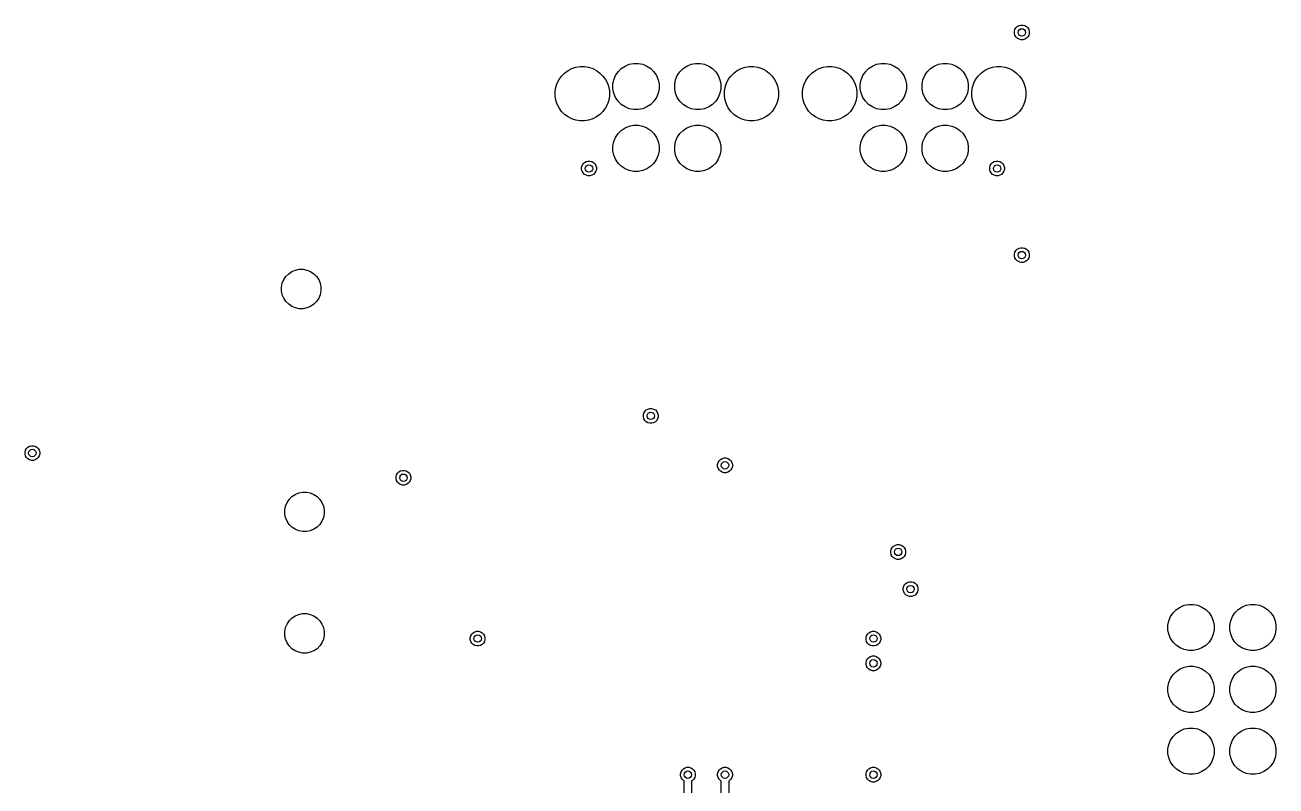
# Model space of a CAD drawing. Header units: inches. Extents: x 1.35 to 5.17, y -6.98 to -1.21.
# Drawn here: x 3.099 to 5.089, y -2.42 to -1.209 of the extents above; entities that cross this region are included whole.
import ezdxf

# ---------------------------------------------------------------- set-up
doc = ezdxf.new("R2010")
doc.units = ezdxf.units.IN
doc.header["$MEASUREMENT"] = 0
doc.layers.add('In1.Cu', color=91, linetype='CONTINUOUS', true_color=0x7fc87f)

msp = doc.modelspace()

# ---------------------------------------------------------------- linework, layer by layer
at = {"layer": 'In1.Cu', "linetype": 'CONTINUOUS'}
for p, q in [((4.6741, -1.216), (4.6757, -1.2133)), ((4.6757, -1.2133), (4.6778, -1.2111)), ((4.6778, -1.2111), (4.6805, -1.2096)), ((4.6805, -1.2096), (4.6835, -1.2088)), ((4.6835, -1.2088), (4.6866, -1.2088)), ((4.6866, -1.2088), (4.6896, -1.2096)), ((4.6896, -1.2096), (4.6922, -1.2111)), ((4.6922, -1.2111), (4.6944, -1.2133)), ((4.6944, -1.2133), (4.696, -1.216)), ((4.6733, -1.2189), (4.6741, -1.216)), ((4.6733, -1.222), (4.6733, -1.2189)), ((4.6741, -1.225), (4.6733, -1.222)), ((4.6757, -1.2277), (4.6741, -1.225)), ((4.6778, -1.2298), (4.6757, -1.2277)), ((4.6805, -1.2314), (4.6778, -1.2298)), ((4.6835, -1.2322), (4.6805, -1.2314)), ((4.6866, -1.2322), (4.6835, -1.2322)), ((4.6896, -1.2314), (4.6866, -1.2322)), ((4.6922, -1.2298), (4.6896, -1.2314)), ((4.6944, -1.2277), (4.6922, -1.2298)), ((4.696, -1.225), (4.6944, -1.2277)), ((4.696, -1.216), (4.6967, -1.2189)), ((4.6967, -1.222), (4.696, -1.225)), ((4.6967, -1.2189), (4.6967, -1.222)), ((4.0475, -1.2781), (4.0535, -1.2741)), ((4.0535, -1.2741), (4.0602, -1.2713)), ((4.0602, -1.2713), (4.0672, -1.2699)), ((4.0672, -1.2699), (4.0745, -1.2699)), ((4.0745, -1.2699), (4.0816, -1.2713)), ((4.0816, -1.2713), (4.0883, -1.2741)), ((4.0883, -1.2741), (4.0943, -1.2781)), ((4.1459, -1.2781), (4.1519, -1.2741)), ((4.1519, -1.2741), (4.1586, -1.2713)), ((4.1586, -1.2713), (4.1657, -1.2699)), ((4.1657, -1.2699), (4.1729, -1.2699)), ((4.1729, -1.2699), (4.18, -1.2713)), ((4.18, -1.2713), (4.1867, -1.2741)), ((4.1867, -1.2741), (4.1927, -1.2781)), ((4.4412, -1.2781), (4.4472, -1.2741)), ((4.4472, -1.2741), (4.4539, -1.2713)), ((4.4539, -1.2713), (4.4609, -1.2699)), ((4.4609, -1.2699), (4.4682, -1.2699)), ((4.4682, -1.2699), (4.4753, -1.2713)), ((4.4753, -1.2713), (4.482, -1.2741)), ((4.482, -1.2741), (4.488, -1.2781)), ((4.5396, -1.2781), (4.5456, -1.2741)), ((4.5456, -1.2741), (4.5523, -1.2713)), ((4.5523, -1.2713), (4.5594, -1.2699)), ((4.5594, -1.2699), (4.5666, -1.2699)), ((4.5666, -1.2699), (4.5737, -1.2713)), ((4.5737, -1.2713), (4.5804, -1.2741)), ((4.5804, -1.2741), (4.5864, -1.2781)), ((3.9485, -1.2954), (3.9525, -1.2899)), ((3.9525, -1.2899), (3.9573, -1.2851)), ((3.9573, -1.2851), (3.9628, -1.2811)), ((3.9628, -1.2811), (3.9689, -1.278)), ((3.9689, -1.278), (3.9753, -1.2759)), ((3.9753, -1.2759), (3.982, -1.2749)), ((3.982, -1.2749), (3.9888, -1.2749)), ((3.9888, -1.2749), (3.9955, -1.2759)), ((3.9955, -1.2759), (4.002, -1.278)), ((4.002, -1.278), (4.0081, -1.2811)), ((4.0081, -1.2811), (4.0136, -1.2851)), ((4.0136, -1.2851), (4.0184, -1.2899)), ((4.0184, -1.2899), (4.0224, -1.2954)), ((4.0355, -1.2959), (4.0383, -1.2892)), ((4.0383, -1.2892), (4.0423, -1.2832)), ((4.0423, -1.2832), (4.0475, -1.2781)), ((4.0943, -1.2781), (4.0994, -1.2832)), ((4.0994, -1.2832), (4.1034, -1.2892)), ((4.1034, -1.2892), (4.1062, -1.2959)), ((4.134, -1.2959), (4.1367, -1.2892)), ((4.1367, -1.2892), (4.1408, -1.2832)), ((4.1408, -1.2832), (4.1459, -1.2781)), ((4.1927, -1.2781), (4.1978, -1.2832)), ((4.1978, -1.2832), (4.2018, -1.2892)), ((4.2018, -1.2892), (4.2046, -1.2959)), ((4.2178, -1.2954), (4.2218, -1.2899)), ((4.2218, -1.2899), (4.2266, -1.2851)), ((4.2266, -1.2851), (4.2321, -1.2811)), ((4.2321, -1.2811), (4.2382, -1.278)), ((4.2382, -1.278), (4.2446, -1.2759)), ((4.2446, -1.2759), (4.2513, -1.2749)), ((4.2513, -1.2749), (4.2581, -1.2749)), ((4.2581, -1.2749), (4.2648, -1.2759)), ((4.2648, -1.2759), (4.2713, -1.278)), ((4.2713, -1.278), (4.2774, -1.2811)), ((4.2774, -1.2811), (4.2829, -1.2851)), ((4.2829, -1.2851), (4.2877, -1.2899)), ((4.2877, -1.2899), (4.2916, -1.2954)), ((4.3422, -1.2954), (4.3462, -1.2899)), ((4.3462, -1.2899), (4.351, -1.2851)), ((4.351, -1.2851), (4.3565, -1.2811)), ((4.3565, -1.2811), (4.3626, -1.278)), ((4.3626, -1.278), (4.369, -1.2759)), ((4.369, -1.2759), (4.3757, -1.2749)), ((4.3757, -1.2749), (4.3825, -1.2749)), ((4.3825, -1.2749), (4.3892, -1.2759)), ((4.3892, -1.2759), (4.3957, -1.278)), ((4.3957, -1.278), (4.4018, -1.2811)), ((4.4018, -1.2811), (4.4073, -1.2851)), ((4.4073, -1.2851), (4.4121, -1.2899)), ((4.4121, -1.2899), (4.4161, -1.2954)), ((4.4292, -1.2959), (4.432, -1.2892)), ((4.432, -1.2892), (4.436, -1.2832)), ((4.436, -1.2832), (4.4412, -1.2781)), ((4.488, -1.2781), (4.4931, -1.2832)), ((4.4931, -1.2832), (4.4971, -1.2892)), ((4.4971, -1.2892), (4.4999, -1.2959)), ((4.5277, -1.2959), (4.5304, -1.2892)), ((4.5304, -1.2892), (4.5345, -1.2832)), ((4.5345, -1.2832), (4.5396, -1.2781)), ((4.5864, -1.2781), (4.5915, -1.2832)), ((4.5915, -1.2832), (4.5955, -1.2892)), ((4.5955, -1.2892), (4.5983, -1.2959)), ((4.6115, -1.2954), (4.6155, -1.2899)), ((4.6155, -1.2899), (4.6203, -1.2851)), ((4.6203, -1.2851), (4.6258, -1.2811)), ((4.6258, -1.2811), (4.6319, -1.278)), ((4.6319, -1.278), (4.6383, -1.2759)), ((4.6383, -1.2759), (4.645, -1.2749)), ((4.645, -1.2749), (4.6518, -1.2749)), ((4.6518, -1.2749), (4.6585, -1.2759)), ((4.6585, -1.2759), (4.665, -1.278)), ((4.665, -1.278), (4.6711, -1.2811)), ((4.6711, -1.2811), (4.6766, -1.2851)), ((4.6766, -1.2851), (4.6814, -1.2899)), ((4.6814, -1.2899), (4.6854, -1.2954)), ((3.9423, -1.3146), (3.9433, -1.3079)), ((3.9433, -1.3079), (3.9454, -1.3015)), ((3.9454, -1.3015), (3.9485, -1.2954)), ((4.0224, -1.2954), (4.0254, -1.3015)), ((4.0254, -1.3015), (4.0275, -1.3079)), ((4.0275, -1.3079), (4.0286, -1.3146)), ((4.0341, -1.303), (4.0355, -1.2959)), ((4.0341, -1.3102), (4.0341, -1.303)), ((4.0355, -1.3173), (4.0341, -1.3102)), ((4.1062, -1.2959), (4.1076, -1.303)), ((4.1076, -1.3102), (4.1062, -1.3173)), ((4.1076, -1.303), (4.1076, -1.3102)), ((4.1326, -1.303), (4.134, -1.2959)), ((4.1326, -1.3102), (4.1326, -1.303)), ((4.134, -1.3173), (4.1326, -1.3102)), ((4.2046, -1.2959), (4.206, -1.303)), ((4.206, -1.3102), (4.2046, -1.3173)), ((4.206, -1.303), (4.206, -1.3102)), ((4.2116, -1.3146), (4.2126, -1.3079)), ((4.2126, -1.3079), (4.2147, -1.3015)), ((4.2147, -1.3015), (4.2178, -1.2954)), ((4.2916, -1.2954), (4.2947, -1.3015)), ((4.2947, -1.3015), (4.2968, -1.3079)), ((4.2968, -1.3079), (4.2979, -1.3146)), ((4.336, -1.3146), (4.337, -1.3079)), ((4.337, -1.3079), (4.3391, -1.3015)), ((4.3391, -1.3015), (4.3422, -1.2954)), ((4.4161, -1.2954), (4.4191, -1.3015)), ((4.4191, -1.3015), (4.4212, -1.3079)), ((4.4212, -1.3079), (4.4223, -1.3146)), ((4.4278, -1.303), (4.4292, -1.2959)), ((4.4278, -1.3102), (4.4278, -1.303)), ((4.4292, -1.3173), (4.4278, -1.3102)), ((4.4999, -1.2959), (4.5013, -1.303)), ((4.5013, -1.3102), (4.4999, -1.3173)), ((4.5013, -1.303), (4.5013, -1.3102)), ((4.5263, -1.303), (4.5277, -1.2959)), ((4.5263, -1.3102), (4.5263, -1.303)), ((4.5277, -1.3173), (4.5263, -1.3102)), ((4.5983, -1.2959), (4.5997, -1.303)), ((4.5997, -1.3102), (4.5983, -1.3173)), ((4.5997, -1.303), (4.5997, -1.3102)), ((4.6053, -1.3146), (4.6063, -1.3079)), ((4.6063, -1.3079), (4.6084, -1.3015)), ((4.6084, -1.3015), (4.6115, -1.2954)), ((4.6854, -1.2954), (4.6884, -1.3015)), ((4.6884, -1.3015), (4.6905, -1.3079)), ((4.6905, -1.3079), (4.6916, -1.3146)), ((3.9423, -1.3214), (3.9423, -1.3146)), ((3.9433, -1.3281), (3.9423, -1.3214)), ((3.9454, -1.3346), (3.9433, -1.3281)), ((4.0275, -1.3281), (4.0254, -1.3346)), ((4.0286, -1.3214), (4.0275, -1.3281)), ((4.0286, -1.3146), (4.0286, -1.3214)), ((4.0383, -1.324), (4.0355, -1.3173)), ((4.0423, -1.33), (4.0383, -1.324)), ((4.0475, -1.3351), (4.0423, -1.33)), ((4.0994, -1.33), (4.0943, -1.3351)), ((4.1034, -1.324), (4.0994, -1.33)), ((4.1062, -1.3173), (4.1034, -1.324)), ((4.1367, -1.324), (4.134, -1.3173)), ((4.1408, -1.33), (4.1367, -1.324)), ((4.1459, -1.3351), (4.1408, -1.33)), ((4.1978, -1.33), (4.1927, -1.3351)), ((4.2018, -1.324), (4.1978, -1.33)), ((4.2046, -1.3173), (4.2018, -1.324)), ((4.2116, -1.3214), (4.2116, -1.3146)), ((4.2126, -1.3281), (4.2116, -1.3214)), ((4.2147, -1.3346), (4.2126, -1.3281)), ((4.2968, -1.3281), (4.2947, -1.3346)), ((4.2979, -1.3214), (4.2968, -1.3281)), ((4.2979, -1.3146), (4.2979, -1.3214)), ((4.336, -1.3214), (4.336, -1.3146)), ((4.337, -1.3281), (4.336, -1.3214)), ((4.3391, -1.3346), (4.337, -1.3281)), ((4.4212, -1.3281), (4.4191, -1.3346)), ((4.4223, -1.3214), (4.4212, -1.3281)), ((4.4223, -1.3146), (4.4223, -1.3214)), ((4.432, -1.324), (4.4292, -1.3173)), ((4.436, -1.33), (4.432, -1.324)), ((4.4412, -1.3351), (4.436, -1.33)), ((4.4931, -1.33), (4.488, -1.3351)), ((4.4971, -1.324), (4.4931, -1.33)), ((4.4999, -1.3173), (4.4971, -1.324)), ((4.5304, -1.324), (4.5277, -1.3173)), ((4.5345, -1.33), (4.5304, -1.324)), ((4.5396, -1.3351), (4.5345, -1.33)), ((4.5915, -1.33), (4.5864, -1.3351)), ((4.5955, -1.324), (4.5915, -1.33)), ((4.5983, -1.3173), (4.5955, -1.324)), ((4.6053, -1.3214), (4.6053, -1.3146)), ((4.6063, -1.3281), (4.6053, -1.3214)), ((4.6084, -1.3346), (4.6063, -1.3281)), ((4.6905, -1.3281), (4.6884, -1.3346)), ((4.6916, -1.3214), (4.6905, -1.3281)), ((4.6916, -1.3146), (4.6916, -1.3214)), ((3.9485, -1.3407), (3.9454, -1.3346)), ((3.9525, -1.3462), (3.9485, -1.3407)), ((3.9573, -1.351), (3.9525, -1.3462)), ((3.9628, -1.355), (3.9573, -1.351)), ((4.0136, -1.351), (4.0081, -1.355)), ((4.0184, -1.3462), (4.0136, -1.351)), ((4.0224, -1.3407), (4.0184, -1.3462)), ((4.0254, -1.3346), (4.0224, -1.3407)), ((4.0535, -1.3392), (4.0475, -1.3351)), ((4.0602, -1.3419), (4.0535, -1.3392)), ((4.0672, -1.3433), (4.0602, -1.3419)), ((4.0745, -1.3433), (4.0672, -1.3433)), ((4.0816, -1.3419), (4.0745, -1.3433)), ((4.0883, -1.3392), (4.0816, -1.3419)), ((4.0943, -1.3351), (4.0883, -1.3392)), ((4.1519, -1.3392), (4.1459, -1.3351)), ((4.1586, -1.3419), (4.1519, -1.3392)), ((4.1657, -1.3433), (4.1586, -1.3419)), ((4.1729, -1.3433), (4.1657, -1.3433)), ((4.18, -1.3419), (4.1729, -1.3433)), ((4.1867, -1.3392), (4.18, -1.3419)), ((4.1927, -1.3351), (4.1867, -1.3392)), ((4.2178, -1.3407), (4.2147, -1.3346)), ((4.2218, -1.3462), (4.2178, -1.3407)), ((4.2266, -1.351), (4.2218, -1.3462)), ((4.2321, -1.355), (4.2266, -1.351)), ((4.2829, -1.351), (4.2774, -1.355)), ((4.2877, -1.3462), (4.2829, -1.351)), ((4.2916, -1.3407), (4.2877, -1.3462)), ((4.2947, -1.3346), (4.2916, -1.3407)), ((4.3422, -1.3407), (4.3391, -1.3346)), ((4.3462, -1.3462), (4.3422, -1.3407)), ((4.351, -1.351), (4.3462, -1.3462)), ((4.3565, -1.355), (4.351, -1.351)), ((4.4073, -1.351), (4.4018, -1.355)), ((4.4121, -1.3462), (4.4073, -1.351)), ((4.4161, -1.3407), (4.4121, -1.3462)), ((4.4191, -1.3346), (4.4161, -1.3407)), ((4.4472, -1.3392), (4.4412, -1.3351)), ((4.4539, -1.3419), (4.4472, -1.3392)), ((4.4609, -1.3433), (4.4539, -1.3419)), ((4.4682, -1.3433), (4.4609, -1.3433)), ((4.4753, -1.3419), (4.4682, -1.3433)), ((4.482, -1.3392), (4.4753, -1.3419)), ((4.488, -1.3351), (4.482, -1.3392)), ((4.5456, -1.3392), (4.5396, -1.3351)), ((4.5523, -1.3419), (4.5456, -1.3392)), ((4.5594, -1.3433), (4.5523, -1.3419)), ((4.5666, -1.3433), (4.5594, -1.3433)), ((4.5737, -1.3419), (4.5666, -1.3433)), ((4.5804, -1.3392), (4.5737, -1.3419)), ((4.5864, -1.3351), (4.5804, -1.3392)), ((4.6115, -1.3407), (4.6084, -1.3346)), ((4.6155, -1.3462), (4.6115, -1.3407)), ((4.6203, -1.351), (4.6155, -1.3462)), ((4.6258, -1.355), (4.6203, -1.351)), ((4.6766, -1.351), (4.6711, -1.355)), ((4.6814, -1.3462), (4.6766, -1.351)), ((4.6854, -1.3407), (4.6814, -1.3462)), ((4.6884, -1.3346), (4.6854, -1.3407)), ((3.9689, -1.358), (3.9628, -1.355)), ((3.9753, -1.3601), (3.9689, -1.358)), ((3.982, -1.3612), (3.9753, -1.3601)), ((3.9888, -1.3612), (3.982, -1.3612)), ((3.9955, -1.3601), (3.9888, -1.3612)), ((4.002, -1.358), (3.9955, -1.3601)), ((4.0081, -1.355), (4.002, -1.358)), ((4.0475, -1.3765), (4.0535, -1.3725)), ((4.0535, -1.3725), (4.0602, -1.3697)), ((4.0602, -1.3697), (4.0672, -1.3683)), ((4.0672, -1.3683), (4.0745, -1.3683)), ((4.0745, -1.3683), (4.0816, -1.3697)), ((4.0816, -1.3697), (4.0883, -1.3725)), ((4.0883, -1.3725), (4.0943, -1.3765)), ((4.1459, -1.3765), (4.1519, -1.3725)), ((4.1519, -1.3725), (4.1586, -1.3697)), ((4.1586, -1.3697), (4.1657, -1.3683)), ((4.1657, -1.3683), (4.1729, -1.3683)), ((4.1729, -1.3683), (4.18, -1.3697)), ((4.18, -1.3697), (4.1867, -1.3725)), ((4.1867, -1.3725), (4.1927, -1.3765)), ((4.2382, -1.358), (4.2321, -1.355)), ((4.2446, -1.3601), (4.2382, -1.358)), ((4.2513, -1.3612), (4.2446, -1.3601)), ((4.2581, -1.3612), (4.2513, -1.3612)), ((4.2648, -1.3601), (4.2581, -1.3612)), ((4.2713, -1.358), (4.2648, -1.3601)), ((4.2774, -1.355), (4.2713, -1.358)), ((4.3626, -1.358), (4.3565, -1.355)), ((4.369, -1.3601), (4.3626, -1.358)), ((4.3757, -1.3612), (4.369, -1.3601)), ((4.3825, -1.3612), (4.3757, -1.3612)), ((4.3892, -1.3601), (4.3825, -1.3612)), ((4.3957, -1.358), (4.3892, -1.3601)), ((4.4018, -1.355), (4.3957, -1.358)), ((4.4412, -1.3765), (4.4472, -1.3725)), ((4.4472, -1.3725), (4.4539, -1.3697)), ((4.4539, -1.3697), (4.4609, -1.3683)), ((4.4609, -1.3683), (4.4682, -1.3683)), ((4.4682, -1.3683), (4.4753, -1.3697)), ((4.4753, -1.3697), (4.482, -1.3725)), ((4.482, -1.3725), (4.488, -1.3765)), ((4.5396, -1.3765), (4.5456, -1.3725)), ((4.5456, -1.3725), (4.5523, -1.3697)), ((4.5523, -1.3697), (4.5594, -1.3683)), ((4.5594, -1.3683), (4.5666, -1.3683)), ((4.5666, -1.3683), (4.5737, -1.3697)), ((4.5737, -1.3697), (4.5804, -1.3725)), ((4.5804, -1.3725), (4.5864, -1.3765)), ((4.6319, -1.358), (4.6258, -1.355)), ((4.6383, -1.3601), (4.6319, -1.358)), ((4.645, -1.3612), (4.6383, -1.3601)), ((4.6518, -1.3612), (4.645, -1.3612)), ((4.6585, -1.3601), (4.6518, -1.3612)), ((4.665, -1.358), (4.6585, -1.3601)), ((4.6711, -1.355), (4.665, -1.358)), ((4.0355, -1.3943), (4.0383, -1.3876)), ((4.0383, -1.3876), (4.0423, -1.3816)), ((4.0423, -1.3816), (4.0475, -1.3765)), ((4.0943, -1.3765), (4.0994, -1.3816)), ((4.0994, -1.3816), (4.1034, -1.3876)), ((4.1034, -1.3876), (4.1062, -1.3943)), ((4.134, -1.3943), (4.1367, -1.3876)), ((4.1367, -1.3876), (4.1408, -1.3816)), ((4.1408, -1.3816), (4.1459, -1.3765)), ((4.1927, -1.3765), (4.1978, -1.3816)), ((4.1978, -1.3816), (4.2018, -1.3876)), ((4.2018, -1.3876), (4.2046, -1.3943)), ((4.4292, -1.3943), (4.432, -1.3876)), ((4.432, -1.3876), (4.436, -1.3816)), ((4.436, -1.3816), (4.4412, -1.3765)), ((4.488, -1.3765), (4.4931, -1.3816)), ((4.4931, -1.3816), (4.4971, -1.3876)), ((4.4971, -1.3876), (4.4999, -1.3943)), ((4.5277, -1.3943), (4.5304, -1.3876)), ((4.5304, -1.3876), (4.5345, -1.3816)), ((4.5345, -1.3816), (4.5396, -1.3765)), ((4.5864, -1.3765), (4.5915, -1.3816)), ((4.5915, -1.3816), (4.5955, -1.3876)), ((4.5955, -1.3876), (4.5983, -1.3943)), ((4.0341, -1.4014), (4.0355, -1.3943)), ((4.0341, -1.4087), (4.0341, -1.4014)), ((4.0355, -1.4158), (4.0341, -1.4087)), ((4.1062, -1.3943), (4.1076, -1.4014)), ((4.1076, -1.4087), (4.1062, -1.4158)), ((4.1076, -1.4014), (4.1076, -1.4087)), ((4.1326, -1.4014), (4.134, -1.3943)), ((4.1326, -1.4087), (4.1326, -1.4014)), ((4.134, -1.4158), (4.1326, -1.4087)), ((4.2046, -1.3943), (4.206, -1.4014)), ((4.206, -1.4087), (4.2046, -1.4158)), ((4.206, -1.4014), (4.206, -1.4087)), ((4.4278, -1.4014), (4.4292, -1.3943)), ((4.4278, -1.4087), (4.4278, -1.4014)), ((4.4292, -1.4158), (4.4278, -1.4087)), ((4.4999, -1.3943), (4.5013, -1.4014)), ((4.5013, -1.4087), (4.4999, -1.4158)), ((4.5013, -1.4014), (4.5013, -1.4087)), ((4.5263, -1.4014), (4.5277, -1.3943)), ((4.5263, -1.4087), (4.5263, -1.4014)), ((4.5277, -1.4158), (4.5263, -1.4087)), ((4.5983, -1.3943), (4.5997, -1.4014)), ((4.5997, -1.4087), (4.5983, -1.4158)), ((4.5997, -1.4014), (4.5997, -1.4087)), ((3.9844, -1.4355), (3.9852, -1.4325)), ((3.9852, -1.4325), (3.9867, -1.4298)), ((3.9867, -1.4298), (3.9889, -1.4276)), ((3.9889, -1.4276), (3.9915, -1.4261)), ((3.9915, -1.4261), (3.9945, -1.4253)), ((3.9945, -1.4253), (3.9976, -1.4253)), ((3.9976, -1.4253), (4.0006, -1.4261)), ((4.0006, -1.4261), (4.0033, -1.4276)), ((4.0033, -1.4276), (4.0054, -1.4298)), ((4.0054, -1.4298), (4.007, -1.4325)), ((4.007, -1.4325), (4.0078, -1.4355)), ((4.0383, -1.4224), (4.0355, -1.4158)), ((4.0423, -1.4285), (4.0383, -1.4224)), ((4.0475, -1.4336), (4.0423, -1.4285)), ((4.0994, -1.4285), (4.0943, -1.4336)), ((4.1034, -1.4224), (4.0994, -1.4285)), ((4.1062, -1.4158), (4.1034, -1.4224)), ((4.1367, -1.4224), (4.134, -1.4158)), ((4.1408, -1.4285), (4.1367, -1.4224)), ((4.1459, -1.4336), (4.1408, -1.4285)), ((4.1978, -1.4285), (4.1927, -1.4336)), ((4.2018, -1.4224), (4.1978, -1.4285)), ((4.2046, -1.4158), (4.2018, -1.4224)), ((4.432, -1.4224), (4.4292, -1.4158)), ((4.436, -1.4285), (4.432, -1.4224)), ((4.4412, -1.4336), (4.436, -1.4285)), ((4.4931, -1.4285), (4.488, -1.4336)), ((4.4971, -1.4224), (4.4931, -1.4285)), ((4.4999, -1.4158), (4.4971, -1.4224)), ((4.5304, -1.4224), (4.5277, -1.4158)), ((4.5345, -1.4285), (4.5304, -1.4224)), ((4.5396, -1.4336), (4.5345, -1.4285)), ((4.5915, -1.4285), (4.5864, -1.4336)), ((4.5955, -1.4224), (4.5915, -1.4285)), ((4.5983, -1.4158), (4.5955, -1.4224)), ((4.634, -1.4355), (4.6348, -1.4325)), ((4.6348, -1.4325), (4.6363, -1.4298)), ((4.6363, -1.4298), (4.6385, -1.4276)), ((4.6385, -1.4276), (4.6411, -1.4261)), ((4.6411, -1.4261), (4.6441, -1.4253)), ((4.6441, -1.4253), (4.6472, -1.4253)), ((4.6472, -1.4253), (4.6502, -1.4261)), ((4.6502, -1.4261), (4.6529, -1.4276)), ((4.6529, -1.4276), (4.655, -1.4298)), ((4.655, -1.4298), (4.6566, -1.4325)), ((4.6566, -1.4325), (4.6574, -1.4355)), ((3.9844, -1.4385), (3.9844, -1.4355)), ((3.9852, -1.4415), (3.9844, -1.4385)), ((3.9867, -1.4442), (3.9852, -1.4415)), ((3.9889, -1.4464), (3.9867, -1.4442)), ((3.9915, -1.4479), (3.9889, -1.4464)), ((3.9945, -1.4487), (3.9915, -1.4479)), ((3.9976, -1.4487), (3.9945, -1.4487)), ((4.0006, -1.4479), (3.9976, -1.4487)), ((4.0033, -1.4464), (4.0006, -1.4479)), ((4.0054, -1.4442), (4.0033, -1.4464)), ((4.007, -1.4415), (4.0054, -1.4442)), ((4.0078, -1.4385), (4.007, -1.4415)), ((4.0078, -1.4355), (4.0078, -1.4385)), ((4.0535, -1.4376), (4.0475, -1.4336)), ((4.0602, -1.4404), (4.0535, -1.4376)), ((4.0672, -1.4418), (4.0602, -1.4404)), ((4.0745, -1.4418), (4.0672, -1.4418)), ((4.0816, -1.4404), (4.0745, -1.4418)), ((4.0883, -1.4376), (4.0816, -1.4404)), ((4.0943, -1.4336), (4.0883, -1.4376)), ((4.1519, -1.4376), (4.1459, -1.4336)), ((4.1586, -1.4404), (4.1519, -1.4376)), ((4.1657, -1.4418), (4.1586, -1.4404)), ((4.1729, -1.4418), (4.1657, -1.4418)), ((4.18, -1.4404), (4.1729, -1.4418)), ((4.1867, -1.4376), (4.18, -1.4404)), ((4.1927, -1.4336), (4.1867, -1.4376)), ((4.4472, -1.4376), (4.4412, -1.4336)), ((4.4539, -1.4404), (4.4472, -1.4376)), ((4.4609, -1.4418), (4.4539, -1.4404)), ((4.4682, -1.4418), (4.4609, -1.4418)), ((4.4753, -1.4404), (4.4682, -1.4418)), ((4.482, -1.4376), (4.4753, -1.4404)), ((4.488, -1.4336), (4.482, -1.4376)), ((4.5456, -1.4376), (4.5396, -1.4336)), ((4.5523, -1.4404), (4.5456, -1.4376)), ((4.5594, -1.4418), (4.5523, -1.4404)), ((4.5666, -1.4418), (4.5594, -1.4418)), ((4.5737, -1.4404), (4.5666, -1.4418)), ((4.5804, -1.4376), (4.5737, -1.4404)), ((4.5864, -1.4336), (4.5804, -1.4376)), ((4.634, -1.4385), (4.634, -1.4355)), ((4.6348, -1.4415), (4.634, -1.4385)), ((4.6363, -1.4442), (4.6348, -1.4415)), ((4.6385, -1.4464), (4.6363, -1.4442)), ((4.6411, -1.4479), (4.6385, -1.4464)), ((4.6441, -1.4487), (4.6411, -1.4479)), ((4.6472, -1.4487), (4.6441, -1.4487)), ((4.6502, -1.4479), (4.6472, -1.4487)), ((4.6529, -1.4464), (4.6502, -1.4479)), ((4.655, -1.4442), (4.6529, -1.4464)), ((4.6566, -1.4415), (4.655, -1.4442)), ((4.6574, -1.4385), (4.6566, -1.4415)), ((4.6574, -1.4355), (4.6574, -1.4385)), ((4.6733, -1.5733), (4.6741, -1.5703)), ((4.6741, -1.5703), (4.6757, -1.5676)), ((4.6757, -1.5676), (4.6778, -1.5654)), ((4.6778, -1.5654), (4.6805, -1.5639)), ((4.6805, -1.5639), (4.6835, -1.5631)), ((4.6835, -1.5631), (4.6866, -1.5631)), ((4.6866, -1.5631), (4.6896, -1.5639)), ((4.6896, -1.5639), (4.6922, -1.5654)), ((4.6922, -1.5654), (4.6944, -1.5676)), ((4.6944, -1.5676), (4.696, -1.5703)), ((4.696, -1.5703), (4.6967, -1.5733)), ((4.6733, -1.5763), (4.6733, -1.5733)), ((4.6741, -1.5793), (4.6733, -1.5763)), ((4.6757, -1.582), (4.6741, -1.5793)), ((4.6778, -1.5842), (4.6757, -1.582)), ((4.6805, -1.5857), (4.6778, -1.5842)), ((4.6835, -1.5865), (4.6805, -1.5857)), ((4.6866, -1.5865), (4.6835, -1.5865)), ((4.6896, -1.5857), (4.6866, -1.5865)), ((4.6922, -1.5842), (4.6896, -1.5857)), ((4.6944, -1.582), (4.6922, -1.5842)), ((4.696, -1.5793), (4.6944, -1.582)), ((4.6967, -1.5763), (4.696, -1.5793)), ((4.6967, -1.5733), (4.6967, -1.5763)), ((3.5104, -1.6139), (3.5138, -1.6088)), ((3.5138, -1.6088), (3.5182, -1.6044)), ((3.5182, -1.6044), (3.5233, -1.601)), ((3.5233, -1.601), (3.529, -1.5986)), ((3.529, -1.5986), (3.5351, -1.5974)), ((3.5351, -1.5974), (3.5413, -1.5974)), ((3.5413, -1.5974), (3.5473, -1.5986)), ((3.5473, -1.5986), (3.553, -1.601)), ((3.553, -1.601), (3.5582, -1.6044)), ((3.5582, -1.6044), (3.5625, -1.6088)), ((3.5625, -1.6088), (3.566, -1.6139)), ((3.5068, -1.6257), (3.508, -1.6196)), ((3.5068, -1.6318), (3.5068, -1.6257)), ((3.508, -1.6379), (3.5068, -1.6318)), ((3.508, -1.6196), (3.5104, -1.6139)), ((3.566, -1.6139), (3.5683, -1.6196)), ((3.5683, -1.6196), (3.5695, -1.6257)), ((3.5695, -1.6318), (3.5683, -1.6379)), ((3.5695, -1.6257), (3.5695, -1.6318)), ((3.5104, -1.6436), (3.508, -1.6379)), ((3.5138, -1.6487), (3.5104, -1.6436)), ((3.5182, -1.6531), (3.5138, -1.6487)), ((3.5625, -1.6487), (3.5582, -1.6531)), ((3.566, -1.6436), (3.5625, -1.6487)), ((3.5683, -1.6379), (3.566, -1.6436)), ((3.5233, -1.6565), (3.5182, -1.6531)), ((3.529, -1.6589), (3.5233, -1.6565)), ((3.5351, -1.6601), (3.529, -1.6589)), ((3.5413, -1.6601), (3.5351, -1.6601)), ((3.5473, -1.6589), (3.5413, -1.6601)), ((3.553, -1.6565), (3.5473, -1.6589)), ((3.5582, -1.6531), (3.553, -1.6565)), ((4.0828, -1.8292), (4.0836, -1.8262)), ((4.0828, -1.8323), (4.0828, -1.8292)), ((4.0836, -1.8262), (4.0851, -1.8235)), ((4.0851, -1.8235), (4.0873, -1.8213)), ((4.0873, -1.8213), (4.09, -1.8198)), ((4.09, -1.8198), (4.0929, -1.819)), ((4.0929, -1.819), (4.096, -1.819)), ((4.096, -1.819), (4.099, -1.8198)), ((4.099, -1.8198), (4.1017, -1.8213)), ((4.1017, -1.8213), (4.1039, -1.8235)), ((4.1039, -1.8235), (4.1054, -1.8262)), ((4.1054, -1.8262), (4.1062, -1.8292)), ((4.1062, -1.8292), (4.1062, -1.8323)), ((4.0836, -1.8352), (4.0828, -1.8323)), ((4.0851, -1.8379), (4.0836, -1.8352)), ((4.0873, -1.8401), (4.0851, -1.8379)), ((4.09, -1.8416), (4.0873, -1.8401)), ((4.0929, -1.8424), (4.09, -1.8416)), ((4.096, -1.8424), (4.0929, -1.8424)), ((4.099, -1.8416), (4.096, -1.8424)), ((4.1017, -1.8401), (4.099, -1.8416)), ((4.1039, -1.8379), (4.1017, -1.8401)), ((4.1054, -1.8352), (4.1039, -1.8379)), ((4.1062, -1.8323), (4.1054, -1.8352)), ((3.0985, -1.8882), (3.0993, -1.8852)), ((3.0985, -1.8913), (3.0985, -1.8882)), ((3.0993, -1.8943), (3.0985, -1.8913)), ((3.0993, -1.8852), (3.1009, -1.8826)), ((3.1009, -1.8826), (3.103, -1.8804)), ((3.103, -1.8804), (3.1057, -1.8789)), ((3.1057, -1.8789), (3.1087, -1.8781)), ((3.1087, -1.8781), (3.1118, -1.8781)), ((3.1118, -1.8781), (3.1148, -1.8789)), ((3.1148, -1.8789), (3.1174, -1.8804)), ((3.1174, -1.8804), (3.1196, -1.8826)), ((3.1196, -1.8826), (3.1211, -1.8852)), ((3.1211, -1.8852), (3.1219, -1.8882)), ((3.1219, -1.8913), (3.1211, -1.8943)), ((3.1219, -1.8882), (3.1219, -1.8913)), ((3.1009, -1.897), (3.0993, -1.8943)), ((3.103, -1.8991), (3.1009, -1.897)), ((3.1057, -1.9007), (3.103, -1.8991)), ((3.1087, -1.9015), (3.1057, -1.9007)), ((3.1118, -1.9015), (3.1087, -1.9015)), ((3.1148, -1.9007), (3.1118, -1.9015)), ((3.1174, -1.8991), (3.1148, -1.9007)), ((3.1196, -1.897), (3.1174, -1.8991)), ((3.1211, -1.8943), (3.1196, -1.897)), ((4.2009, -1.9079), (4.2017, -1.9049)), ((4.2009, -1.911), (4.2009, -1.9079)), ((4.2017, -1.914), (4.2009, -1.911)), ((4.2017, -1.9049), (4.2032, -1.9023)), ((4.2032, -1.9023), (4.2054, -1.9001)), ((4.2054, -1.9001), (4.2081, -1.8985)), ((4.2081, -1.8985), (4.2111, -1.8977)), ((4.2111, -1.8977), (4.2141, -1.8977)), ((4.2141, -1.8977), (4.2171, -1.8985)), ((4.2171, -1.8985), (4.2198, -1.9001)), ((4.2198, -1.9001), (4.222, -1.9023)), ((4.222, -1.9023), (4.2235, -1.9049)), ((4.2235, -1.9049), (4.2243, -1.9079)), ((4.2243, -1.911), (4.2235, -1.914)), ((4.2243, -1.9079), (4.2243, -1.911)), ((3.6891, -1.9276), (3.6899, -1.9246)), ((3.6891, -1.9307), (3.6891, -1.9276)), ((3.6899, -1.9337), (3.6891, -1.9307)), ((3.6899, -1.9246), (3.6914, -1.9219)), ((3.6914, -1.9219), (3.6936, -1.9198)), ((3.6936, -1.9198), (3.6963, -1.9182)), ((3.6963, -1.9182), (3.6992, -1.9174)), ((3.6992, -1.9174), (3.7023, -1.9174)), ((3.7023, -1.9174), (3.7053, -1.9182)), ((3.7053, -1.9182), (3.708, -1.9198)), ((3.708, -1.9198), (3.7102, -1.9219)), ((3.7102, -1.9219), (3.7117, -1.9246)), ((3.7117, -1.9246), (3.7125, -1.9276)), ((3.7125, -1.9307), (3.7117, -1.9337)), ((3.7125, -1.9276), (3.7125, -1.9307)), ((4.2032, -1.9166), (4.2017, -1.914)), ((4.2054, -1.9188), (4.2032, -1.9166)), ((4.2081, -1.9204), (4.2054, -1.9188)), ((4.2111, -1.9212), (4.2081, -1.9204)), ((4.2141, -1.9212), (4.2111, -1.9212)), ((4.2171, -1.9204), (4.2141, -1.9212)), ((4.2198, -1.9188), (4.2171, -1.9204)), ((4.222, -1.9166), (4.2198, -1.9188)), ((4.2235, -1.914), (4.222, -1.9166)), ((3.6914, -1.9363), (3.6899, -1.9337)), ((3.6936, -1.9385), (3.6914, -1.9363)), ((3.6963, -1.94), (3.6936, -1.9385)), ((3.6992, -1.9408), (3.6963, -1.94)), ((3.7023, -1.9408), (3.6992, -1.9408)), ((3.7053, -1.94), (3.7023, -1.9408)), ((3.708, -1.9385), (3.7053, -1.94)), ((3.7102, -1.9363), (3.708, -1.9385)), ((3.7117, -1.9337), (3.7102, -1.9363)), ((3.5132, -1.9743), (3.5155, -1.9686)), ((3.5155, -1.9686), (3.519, -1.9635)), ((3.519, -1.9635), (3.5233, -1.9591)), ((3.5233, -1.9591), (3.5285, -1.9557)), ((3.5285, -1.9557), (3.5342, -1.9533)), ((3.5342, -1.9533), (3.5402, -1.9521)), ((3.5402, -1.9521), (3.5464, -1.9521)), ((3.5464, -1.9521), (3.5524, -1.9533)), ((3.5524, -1.9533), (3.5582, -1.9557)), ((3.5582, -1.9557), (3.5633, -1.9591)), ((3.5633, -1.9591), (3.5677, -1.9635)), ((3.5677, -1.9635), (3.5711, -1.9686)), ((3.5711, -1.9686), (3.5734, -1.9743)), ((3.512, -1.9804), (3.5132, -1.9743)), ((3.512, -1.9866), (3.512, -1.9804)), ((3.5132, -1.9926), (3.512, -1.9866)), ((3.5734, -1.9743), (3.5747, -1.9804)), ((3.5747, -1.9866), (3.5734, -1.9926)), ((3.5747, -1.9804), (3.5747, -1.9866)), ((3.5155, -1.9983), (3.5132, -1.9926)), ((3.519, -2.0034), (3.5155, -1.9983)), ((3.5233, -2.0078), (3.519, -2.0034)), ((3.5285, -2.0112), (3.5233, -2.0078)), ((3.5633, -2.0078), (3.5582, -2.0112)), ((3.5677, -2.0034), (3.5633, -2.0078)), ((3.5711, -1.9983), (3.5677, -2.0034)), ((3.5734, -1.9926), (3.5711, -1.9983)), ((3.5342, -2.0136), (3.5285, -2.0112)), ((3.5402, -2.0148), (3.5342, -2.0136)), ((3.5464, -2.0148), (3.5402, -2.0148)), ((3.5524, -2.0136), (3.5464, -2.0148)), ((3.5582, -2.0112), (3.5524, -2.0136)), ((4.4765, -2.0457), (4.4773, -2.0427)), ((4.4765, -2.0488), (4.4765, -2.0457)), ((4.4773, -2.0518), (4.4765, -2.0488)), ((4.4773, -2.0427), (4.4788, -2.0401)), ((4.4788, -2.0401), (4.481, -2.0379)), ((4.481, -2.0379), (4.4837, -2.0363)), ((4.4837, -2.0363), (4.4866, -2.0355)), ((4.4866, -2.0355), (4.4897, -2.0355)), ((4.4897, -2.0355), (4.4927, -2.0363)), ((4.4927, -2.0363), (4.4954, -2.0379)), ((4.4954, -2.0379), (4.4976, -2.0401)), ((4.4976, -2.0401), (4.4991, -2.0427)), ((4.4991, -2.0427), (4.4999, -2.0457)), ((4.4999, -2.0488), (4.4991, -2.0518)), ((4.4999, -2.0457), (4.4999, -2.0488)), ((4.4788, -2.0544), (4.4773, -2.0518)), ((4.481, -2.0566), (4.4788, -2.0544)), ((4.4837, -2.0582), (4.481, -2.0566)), ((4.4866, -2.059), (4.4837, -2.0582)), ((4.4897, -2.059), (4.4866, -2.059)), ((4.4927, -2.0582), (4.4897, -2.059)), ((4.4954, -2.0566), (4.4927, -2.0582)), ((4.4976, -2.0544), (4.4954, -2.0566)), ((4.4991, -2.0518), (4.4976, -2.0544)), ((4.4962, -2.1048), (4.497, -2.1018)), ((4.4962, -2.1078), (4.4962, -2.1048)), ((4.497, -2.1108), (4.4962, -2.1078)), ((4.497, -2.1018), (4.4985, -2.0991)), ((4.4985, -2.0991), (4.5007, -2.0969)), ((4.5007, -2.0969), (4.5034, -2.0954)), ((4.5034, -2.0954), (4.5063, -2.0946)), ((4.5063, -2.0946), (4.5094, -2.0946)), ((4.5094, -2.0946), (4.5124, -2.0954)), ((4.5124, -2.0954), (4.5151, -2.0969)), ((4.5151, -2.0969), (4.5172, -2.0991)), ((4.5172, -2.0991), (4.5188, -2.1018)), ((4.5188, -2.1018), (4.5196, -2.1048)), ((4.5196, -2.1078), (4.5188, -2.1108)), ((4.5196, -2.1048), (4.5196, -2.1078)), ((4.4985, -2.1135), (4.497, -2.1108)), ((4.5007, -2.1157), (4.4985, -2.1135)), ((4.5034, -2.1172), (4.5007, -2.1157)), ((4.5063, -2.118), (4.5034, -2.1172)), ((4.5094, -2.118), (4.5063, -2.118)), ((4.5124, -2.1172), (4.5094, -2.118)), ((4.5151, -2.1157), (4.5124, -2.1172)), ((4.5172, -2.1135), (4.5151, -2.1157)), ((4.5188, -2.1108), (4.5172, -2.1135)), ((3.5233, -2.1524), (3.5285, -2.149)), ((3.5285, -2.149), (3.5342, -2.1466)), ((3.5342, -2.1466), (3.5402, -2.1454)), ((3.5402, -2.1454), (3.5464, -2.1454)), ((3.5464, -2.1454), (3.5524, -2.1466)), ((3.5524, -2.1466), (3.5582, -2.149)), ((3.5582, -2.149), (3.5633, -2.1524)), ((4.919, -2.1566), (4.9218, -2.1499)), ((4.9218, -2.1499), (4.9258, -2.1439)), ((4.9258, -2.1439), (4.9309, -2.1388)), ((4.9309, -2.1388), (4.9369, -2.1348)), ((4.9369, -2.1348), (4.9436, -2.132)), ((4.9436, -2.132), (4.9507, -2.1306)), ((4.9507, -2.1306), (4.9579, -2.1306)), ((4.9579, -2.1306), (4.965, -2.132)), ((4.965, -2.132), (4.9717, -2.1348)), ((4.9717, -2.1348), (4.9777, -2.1388)), ((4.9777, -2.1388), (4.9829, -2.1439)), ((4.9829, -2.1439), (4.9869, -2.1499)), ((4.9869, -2.1499), (4.9897, -2.1566)), ((5.0174, -2.1566), (5.0202, -2.1499)), ((5.0202, -2.1499), (5.0242, -2.1439)), ((5.0242, -2.1439), (5.0293, -2.1388)), ((5.0293, -2.1388), (5.0354, -2.1348)), ((5.0354, -2.1348), (5.042, -2.132)), ((5.042, -2.132), (5.0491, -2.1306)), ((5.0491, -2.1306), (5.0564, -2.1306)), ((5.0564, -2.1306), (5.0635, -2.132)), ((5.0635, -2.132), (5.0702, -2.1348)), ((5.0702, -2.1348), (5.0762, -2.1388)), ((5.0762, -2.1388), (5.0813, -2.1439)), ((5.0813, -2.1439), (5.0853, -2.1499)), ((5.0853, -2.1499), (5.0881, -2.1566)), ((3.512, -2.1737), (3.5132, -2.1676)), ((3.5132, -2.1676), (3.5155, -2.1619)), ((3.5155, -2.1619), (3.519, -2.1568)), ((3.519, -2.1568), (3.5233, -2.1524)), ((3.5633, -2.1524), (3.5677, -2.1568)), ((3.5677, -2.1568), (3.5711, -2.1619)), ((3.5711, -2.1619), (3.5734, -2.1676)), ((3.5734, -2.1676), (3.5747, -2.1737)), ((4.9176, -2.1637), (4.919, -2.1566)), ((4.9176, -2.1709), (4.9176, -2.1637)), ((4.9897, -2.1566), (4.9911, -2.1637)), ((4.9911, -2.1637), (4.9911, -2.1709)), ((5.016, -2.1637), (5.0174, -2.1566)), ((5.016, -2.1709), (5.016, -2.1637)), ((5.0881, -2.1566), (5.0895, -2.1637)), ((5.0895, -2.1637), (5.0895, -2.1709)), ((3.512, -2.1799), (3.512, -2.1737)), ((3.5132, -2.1859), (3.512, -2.1799)), ((3.5155, -2.1916), (3.5132, -2.1859)), ((3.5734, -2.1859), (3.5711, -2.1916)), ((3.5747, -2.1799), (3.5734, -2.1859)), ((3.5747, -2.1737), (3.5747, -2.1799)), ((3.8072, -2.1835), (3.808, -2.1805)), ((3.8072, -2.1866), (3.8072, -2.1835)), ((3.808, -2.1896), (3.8072, -2.1866)), ((3.808, -2.1805), (3.8095, -2.1778)), ((3.8095, -2.1922), (3.808, -2.1896)), ((3.8095, -2.1778), (3.8117, -2.1757)), ((3.8117, -2.1757), (3.8144, -2.1741)), ((3.8144, -2.1741), (3.8174, -2.1733)), ((3.8174, -2.1733), (3.8204, -2.1733)), ((3.8204, -2.1733), (3.8234, -2.1741)), ((3.8234, -2.1741), (3.8261, -2.1757)), ((3.8261, -2.1757), (3.8283, -2.1778)), ((3.8283, -2.1778), (3.8298, -2.1805)), ((3.8298, -2.1896), (3.8283, -2.1922)), ((3.8298, -2.1805), (3.8306, -2.1835)), ((3.8306, -2.1866), (3.8298, -2.1896)), ((3.8306, -2.1835), (3.8306, -2.1866)), ((4.4371, -2.1835), (4.4379, -2.1805)), ((4.4371, -2.1866), (4.4371, -2.1835)), ((4.4379, -2.1896), (4.4371, -2.1866)), ((4.4379, -2.1805), (4.4394, -2.1778)), ((4.4394, -2.1922), (4.4379, -2.1896)), ((4.4394, -2.1778), (4.4416, -2.1757)), ((4.4416, -2.1757), (4.4443, -2.1741)), ((4.4443, -2.1741), (4.4473, -2.1733)), ((4.4473, -2.1733), (4.4504, -2.1733)), ((4.4504, -2.1733), (4.4533, -2.1741)), ((4.4533, -2.1741), (4.456, -2.1757)), ((4.456, -2.1757), (4.4582, -2.1778)), ((4.4582, -2.1778), (4.4597, -2.1805)), ((4.4597, -2.1896), (4.4582, -2.1922)), ((4.4597, -2.1805), (4.4605, -2.1835)), ((4.4605, -2.1866), (4.4597, -2.1896)), ((4.4605, -2.1835), (4.4605, -2.1866)), ((4.919, -2.178), (4.9176, -2.1709)), ((4.9218, -2.1847), (4.919, -2.178)), ((4.9258, -2.1907), (4.9218, -2.1847)), ((4.9869, -2.1847), (4.9829, -2.1907)), ((4.9897, -2.178), (4.9869, -2.1847)), ((4.9911, -2.1709), (4.9897, -2.178)), ((5.0174, -2.178), (5.016, -2.1709)), ((5.0202, -2.1847), (5.0174, -2.178)), ((5.0242, -2.1907), (5.0202, -2.1847)), ((5.0853, -2.1847), (5.0813, -2.1907)), ((5.0881, -2.178), (5.0853, -2.1847)), ((5.0895, -2.1709), (5.0881, -2.178)), ((3.519, -2.1968), (3.5155, -2.1916)), ((3.5233, -2.2011), (3.519, -2.1968)), ((3.5285, -2.2045), (3.5233, -2.2011)), ((3.5342, -2.2069), (3.5285, -2.2045)), ((3.5402, -2.2081), (3.5342, -2.2069)), ((3.5464, -2.2081), (3.5402, -2.2081)), ((3.5524, -2.2069), (3.5464, -2.2081)), ((3.5582, -2.2045), (3.5524, -2.2069)), ((3.5633, -2.2011), (3.5582, -2.2045)), ((3.5677, -2.1968), (3.5633, -2.2011)), ((3.5711, -2.1916), (3.5677, -2.1968)), ((3.8117, -2.1944), (3.8095, -2.1922)), ((3.8144, -2.196), (3.8117, -2.1944)), ((3.8174, -2.1967), (3.8144, -2.196)), ((3.8204, -2.1967), (3.8174, -2.1967)), ((3.8234, -2.196), (3.8204, -2.1967)), ((3.8261, -2.1944), (3.8234, -2.196)), ((3.8283, -2.1922), (3.8261, -2.1944)), ((4.4416, -2.1944), (4.4394, -2.1922)), ((4.4443, -2.196), (4.4416, -2.1944)), ((4.4473, -2.1967), (4.4443, -2.196)), ((4.4504, -2.1967), (4.4473, -2.1967)), ((4.4533, -2.196), (4.4504, -2.1967)), ((4.456, -2.1944), (4.4533, -2.196)), ((4.4582, -2.1922), (4.456, -2.1944)), ((4.9309, -2.1959), (4.9258, -2.1907)), ((4.9369, -2.1999), (4.9309, -2.1959)), ((4.9436, -2.2026), (4.9369, -2.1999)), ((4.9507, -2.2041), (4.9436, -2.2026)), ((4.9579, -2.2041), (4.9507, -2.2041)), ((4.965, -2.2026), (4.9579, -2.2041)), ((4.9717, -2.1999), (4.965, -2.2026)), ((4.9777, -2.1959), (4.9717, -2.1999)), ((4.9829, -2.1907), (4.9777, -2.1959)), ((5.0293, -2.1959), (5.0242, -2.1907)), ((5.0354, -2.1999), (5.0293, -2.1959)), ((5.042, -2.2026), (5.0354, -2.1999)), ((5.0491, -2.2041), (5.042, -2.2026)), ((5.0564, -2.2041), (5.0491, -2.2041)), ((5.0635, -2.2026), (5.0564, -2.2041)), ((5.0702, -2.1999), (5.0635, -2.2026)), ((5.0762, -2.1959), (5.0702, -2.1999)), ((5.0813, -2.1907), (5.0762, -2.1959)), ((4.4371, -2.2229), (4.4379, -2.2199)), ((4.4371, -2.226), (4.4371, -2.2229)), ((4.4379, -2.2289), (4.4371, -2.226)), ((4.4379, -2.2199), (4.4394, -2.2172)), ((4.4394, -2.2316), (4.4379, -2.2289)), ((4.4394, -2.2172), (4.4416, -2.215)), ((4.4416, -2.215), (4.4443, -2.2135)), ((4.4443, -2.2135), (4.4473, -2.2127)), ((4.4473, -2.2127), (4.4504, -2.2127)), ((4.4504, -2.2127), (4.4533, -2.2135)), ((4.4533, -2.2135), (4.456, -2.215)), ((4.456, -2.215), (4.4582, -2.2172)), ((4.4582, -2.2172), (4.4597, -2.2199)), ((4.4597, -2.2289), (4.4582, -2.2316)), ((4.4597, -2.2199), (4.4605, -2.2229)), ((4.4605, -2.226), (4.4597, -2.2289)), ((4.4605, -2.2229), (4.4605, -2.226)), ((4.9436, -2.2304), (4.9507, -2.229)), ((4.9507, -2.229), (4.9579, -2.229)), ((4.9579, -2.229), (4.965, -2.2304)), ((5.042, -2.2304), (5.0491, -2.229)), ((5.0491, -2.229), (5.0564, -2.229)), ((5.0564, -2.229), (5.0635, -2.2304)), ((4.4416, -2.2338), (4.4394, -2.2316)), ((4.4443, -2.2353), (4.4416, -2.2338)), ((4.4473, -2.2361), (4.4443, -2.2353)), ((4.4504, -2.2361), (4.4473, -2.2361)), ((4.4533, -2.2353), (4.4504, -2.2361)), ((4.456, -2.2338), (4.4533, -2.2353)), ((4.4582, -2.2316), (4.456, -2.2338)), ((4.919, -2.255), (4.9218, -2.2483)), ((4.9218, -2.2483), (4.9258, -2.2423)), ((4.9258, -2.2423), (4.9309, -2.2372)), ((4.9309, -2.2372), (4.9369, -2.2332)), ((4.9369, -2.2332), (4.9436, -2.2304)), ((4.965, -2.2304), (4.9717, -2.2332)), ((4.9717, -2.2332), (4.9777, -2.2372)), ((4.9777, -2.2372), (4.9829, -2.2423)), ((4.9829, -2.2423), (4.9869, -2.2483)), ((4.9869, -2.2483), (4.9897, -2.255)), ((5.0174, -2.255), (5.0202, -2.2483)), ((5.0202, -2.2483), (5.0242, -2.2423)), ((5.0242, -2.2423), (5.0293, -2.2372)), ((5.0293, -2.2372), (5.0354, -2.2332)), ((5.0354, -2.2332), (5.042, -2.2304)), ((5.0635, -2.2304), (5.0702, -2.2332)), ((5.0702, -2.2332), (5.0762, -2.2372)), ((5.0762, -2.2372), (5.0813, -2.2423)), ((5.0813, -2.2423), (5.0853, -2.2483)), ((5.0853, -2.2483), (5.0881, -2.255)), ((4.9176, -2.2621), (4.919, -2.255)), ((4.9176, -2.2694), (4.9176, -2.2621)), ((4.919, -2.2765), (4.9176, -2.2694)), ((4.9897, -2.255), (4.9911, -2.2621)), ((4.9911, -2.2694), (4.9897, -2.2765)), ((4.9911, -2.2621), (4.9911, -2.2694)), ((5.016, -2.2621), (5.0174, -2.255)), ((5.016, -2.2694), (5.016, -2.2621)), ((5.0174, -2.2765), (5.016, -2.2694)), ((5.0881, -2.255), (5.0895, -2.2621)), ((5.0895, -2.2694), (5.0881, -2.2765)), ((5.0895, -2.2621), (5.0895, -2.2694)), ((4.9218, -2.2831), (4.919, -2.2765)), ((4.9258, -2.2892), (4.9218, -2.2831)), ((4.9309, -2.2943), (4.9258, -2.2892)), ((4.9829, -2.2892), (4.9777, -2.2943)), ((4.9869, -2.2831), (4.9829, -2.2892)), ((4.9897, -2.2765), (4.9869, -2.2831)), ((5.0202, -2.2831), (5.0174, -2.2765)), ((5.0242, -2.2892), (5.0202, -2.2831)), ((5.0293, -2.2943), (5.0242, -2.2892)), ((5.0813, -2.2892), (5.0762, -2.2943)), ((5.0853, -2.2831), (5.0813, -2.2892)), ((5.0881, -2.2765), (5.0853, -2.2831)), ((4.9369, -2.2983), (4.9309, -2.2943)), ((4.9436, -2.3011), (4.9369, -2.2983)), ((4.9507, -2.3025), (4.9436, -2.3011)), ((4.9579, -2.3025), (4.9507, -2.3025)), ((4.965, -2.3011), (4.9579, -2.3025)), ((4.9717, -2.2983), (4.965, -2.3011)), ((4.9777, -2.2943), (4.9717, -2.2983)), ((5.0354, -2.2983), (5.0293, -2.2943)), ((5.042, -2.3011), (5.0354, -2.2983)), ((5.0491, -2.3025), (5.042, -2.3011)), ((5.0564, -2.3025), (5.0491, -2.3025)), ((5.0635, -2.3011), (5.0564, -2.3025)), ((5.0702, -2.2983), (5.0635, -2.3011)), ((5.0762, -2.2943), (5.0702, -2.2983)), ((4.9369, -2.3316), (4.9436, -2.3289)), ((4.9436, -2.3289), (4.9507, -2.3274)), ((4.9507, -2.3274), (4.9579, -2.3274)), ((4.9579, -2.3274), (4.965, -2.3289)), ((4.965, -2.3289), (4.9717, -2.3316)), ((5.0354, -2.3316), (5.042, -2.3289)), ((5.042, -2.3289), (5.0491, -2.3274)), ((5.0491, -2.3274), (5.0564, -2.3274)), ((5.0564, -2.3274), (5.0635, -2.3289)), ((5.0635, -2.3289), (5.0702, -2.3316)), ((4.919, -2.3535), (4.9218, -2.3468)), ((4.9218, -2.3468), (4.9258, -2.3408)), ((4.9258, -2.3408), (4.9309, -2.3356)), ((4.9309, -2.3356), (4.9369, -2.3316)), ((4.9717, -2.3316), (4.9777, -2.3356)), ((4.9777, -2.3356), (4.9829, -2.3408)), ((4.9829, -2.3408), (4.9869, -2.3468)), ((4.9869, -2.3468), (4.9897, -2.3535)), ((5.0174, -2.3535), (5.0202, -2.3468)), ((5.0202, -2.3468), (5.0242, -2.3408)), ((5.0242, -2.3408), (5.0293, -2.3356)), ((5.0293, -2.3356), (5.0354, -2.3316)), ((5.0702, -2.3316), (5.0762, -2.3356)), ((5.0762, -2.3356), (5.0813, -2.3408)), ((5.0813, -2.3408), (5.0853, -2.3468)), ((5.0853, -2.3468), (5.0881, -2.3535)), ((4.9176, -2.3606), (4.919, -2.3535)), ((4.9176, -2.3678), (4.9176, -2.3606)), ((4.919, -2.3749), (4.9176, -2.3678)), ((4.9897, -2.3535), (4.9911, -2.3606)), ((4.9911, -2.3678), (4.9897, -2.3749)), ((4.9911, -2.3606), (4.9911, -2.3678)), ((5.016, -2.3606), (5.0174, -2.3535)), ((5.016, -2.3678), (5.016, -2.3606)), ((5.0174, -2.3749), (5.016, -2.3678)), ((5.0881, -2.3535), (5.0895, -2.3606)), ((5.0895, -2.3678), (5.0881, -2.3749)), ((5.0895, -2.3606), (5.0895, -2.3678)), ((4.9218, -2.3816), (4.919, -2.3749)), ((4.9258, -2.3876), (4.9218, -2.3816)), ((4.9309, -2.3927), (4.9258, -2.3876)), ((4.9829, -2.3876), (4.9777, -2.3927)), ((4.9869, -2.3816), (4.9829, -2.3876)), ((4.9897, -2.3749), (4.9869, -2.3816)), ((5.0202, -2.3816), (5.0174, -2.3749)), ((5.0242, -2.3876), (5.0202, -2.3816)), ((5.0293, -2.3927), (5.0242, -2.3876)), ((5.0813, -2.3876), (5.0762, -2.3927)), ((5.0853, -2.3816), (5.0813, -2.3876)), ((5.0881, -2.3749), (5.0853, -2.3816)), ((4.1418, -2.4), (4.1426, -2.3971)), ((4.1418, -2.4031), (4.1418, -2.4)), ((4.1426, -2.4061), (4.1418, -2.4031)), ((4.1426, -2.3971), (4.1442, -2.3944)), ((4.1442, -2.4088), (4.1426, -2.4061)), ((4.1442, -2.3944), (4.1464, -2.3922)), ((4.1464, -2.4109), (4.1442, -2.4088)), ((4.1464, -2.3922), (4.149, -2.3907)), ((4.149, -2.3907), (4.152, -2.3899)), ((4.152, -2.3899), (4.1551, -2.3899)), ((4.1551, -2.3899), (4.1581, -2.3907)), ((4.1581, -2.3907), (4.1607, -2.3922)), ((4.1607, -2.3922), (4.1629, -2.3944)), ((4.1629, -2.4088), (4.1607, -2.4109)), ((4.1629, -2.3944), (4.1645, -2.3971)), ((4.1645, -2.4061), (4.1629, -2.4088)), ((4.1645, -2.3971), (4.1653, -2.4)), ((4.1653, -2.4031), (4.1645, -2.4061)), ((4.1653, -2.4), (4.1653, -2.4031)), ((4.2009, -2.4), (4.2017, -2.3971)), ((4.2009, -2.4031), (4.2009, -2.4)), ((4.2017, -2.4061), (4.2009, -2.4031)), ((4.2017, -2.3971), (4.2032, -2.3944)), ((4.2032, -2.4088), (4.2017, -2.4061)), ((4.2032, -2.3944), (4.2054, -2.3922)), ((4.2054, -2.4109), (4.2032, -2.4088)), ((4.2054, -2.3922), (4.2081, -2.3907)), ((4.2081, -2.3907), (4.2111, -2.3899)), ((4.2111, -2.3899), (4.2141, -2.3899)), ((4.2141, -2.3899), (4.2171, -2.3907)), ((4.2171, -2.3907), (4.2198, -2.3922)), ((4.2198, -2.3922), (4.222, -2.3944)), ((4.222, -2.4088), (4.2198, -2.4109)), ((4.222, -2.3944), (4.2235, -2.3971)), ((4.2235, -2.4061), (4.222, -2.4088)), ((4.2235, -2.3971), (4.2243, -2.4)), ((4.2243, -2.4031), (4.2235, -2.4061)), ((4.2243, -2.4), (4.2243, -2.4031)), ((4.4371, -2.4), (4.4379, -2.3971)), ((4.4371, -2.4031), (4.4371, -2.4)), ((4.4379, -2.4061), (4.4371, -2.4031)), ((4.4379, -2.3971), (4.4394, -2.3944)), ((4.4394, -2.4088), (4.4379, -2.4061)), ((4.4394, -2.3944), (4.4416, -2.3922)), ((4.4416, -2.4109), (4.4394, -2.4088)), ((4.4416, -2.3922), (4.4443, -2.3907)), ((4.4443, -2.3907), (4.4473, -2.3899)), ((4.4473, -2.3899), (4.4504, -2.3899)), ((4.4504, -2.3899), (4.4533, -2.3907)), ((4.4533, -2.3907), (4.456, -2.3922)), ((4.456, -2.3922), (4.4582, -2.3944)), ((4.4582, -2.4088), (4.456, -2.4109)), ((4.4582, -2.3944), (4.4597, -2.3971)), ((4.4597, -2.4061), (4.4582, -2.4088)), ((4.4597, -2.3971), (4.4605, -2.4)), ((4.4605, -2.4031), (4.4597, -2.4061)), ((4.4605, -2.4), (4.4605, -2.4031)), ((4.9369, -2.3967), (4.9309, -2.3927)), ((4.9436, -2.3995), (4.9369, -2.3967)), ((4.9507, -2.4009), (4.9436, -2.3995)), ((4.9579, -2.4009), (4.9507, -2.4009)), ((4.965, -2.3995), (4.9579, -2.4009)), ((4.9717, -2.3967), (4.965, -2.3995)), ((4.9777, -2.3927), (4.9717, -2.3967)), ((5.0354, -2.3967), (5.0293, -2.3927)), ((5.042, -2.3995), (5.0354, -2.3967)), ((5.0491, -2.4009), (5.042, -2.3995)), ((5.0564, -2.4009), (5.0491, -2.4009)), ((5.0635, -2.3995), (5.0564, -2.4009)), ((5.0702, -2.3967), (5.0635, -2.3995)), ((5.0762, -2.3927), (5.0702, -2.3967)), ((4.1476, -2.4117), (4.1464, -2.4109)), ((4.1476, -2.7756), (4.1476, -2.4117)), ((4.1607, -2.4109), (4.1594, -2.4117)), ((4.1594, -2.4117), (4.1594, -2.7731)), ((4.2067, -2.4117), (4.2054, -2.4109)), ((4.2067, -2.7559), (4.2067, -2.4117)), ((4.2198, -2.4109), (4.2185, -2.4117)), ((4.2185, -2.4117), (4.2185, -2.7535)), ((4.4443, -2.4125), (4.4416, -2.4109)), ((4.4473, -2.4133), (4.4443, -2.4125)), ((4.4504, -2.4133), (4.4473, -2.4133)), ((4.4533, -2.4125), (4.4504, -2.4133)), ((4.456, -2.4109), (4.4533, -2.4125))]:
    msp.add_line(p, q, dxfattribs=at)
at = {"layer": 'In1.Cu'}
for centre in [(4.685, -1.2205), (3.9961, -1.437), (4.6457, -1.437), (4.685, -1.5748), (4.0945, -1.8307), (3.1102, -1.8898), (4.2126, -1.9094), (3.7008, -1.9291), (4.4882, -2.0472), (4.5079, -2.1063), (3.8189, -2.185), (4.4488, -2.185), (4.4488, -2.2244), (4.1535, -2.4016), (4.2126, -2.4016), (4.4488, -2.4016)]:
    msp.add_circle(centre, 0.00591, dxfattribs=at)

doc.saveas('drawing.dxf')
